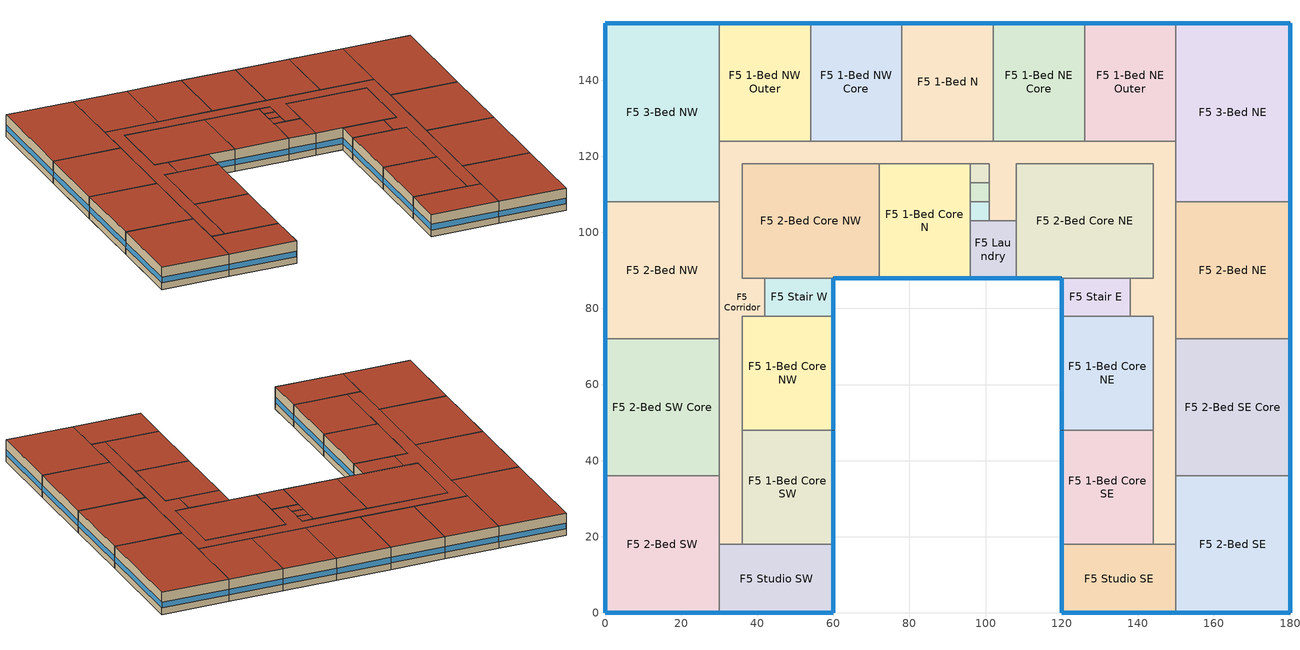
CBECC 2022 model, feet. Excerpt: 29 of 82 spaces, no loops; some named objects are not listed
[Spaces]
F5 1-Bed Core N
 floor inside (ResWoodFramedTypicalInteriorFloor): 96,118 96,88 72,88 72,118 z40
 wall outside (ResWoodWallU059): 72,88 96,88 z40:50
 wall to F5 Elevator S (WoodFramedInteriorWallU099): 96,103 96,108 z40:50
 wall to F5 Elevator N (WoodFramedInteriorWallU099): 96,113 96,118 z40:50
 wall to F5 2-Bed Core NW (WoodFramedInteriorWallU099): 72,118 72,88 z40:50
 wall to F5 Laundry (WoodFramedInteriorWallU099): 96,88 96,103 z40:50
 wall to F5 Corridor (WoodFramedInteriorWallU099): 96,118 72,118 z40:50
 wall to F5 Elevator Core (WoodFramedInteriorWallU099): 96,108 96,113 z40:50
 window (Res Fixed Window): 72.08,88 95.92,88 z42.95:45.47
 roof outside (WoodFramingAndOtherRoofU028): 96,88 96,118 72,118 72,88 z50
F5 Elevator S
 floor inside (ResWoodFramedTypicalInteriorFloor): 101,108 101,103 96,103 96,108 z40
 wall to F5 Corridor (WoodFramedInteriorWallU099): 101,103 101,108 z40:50
 wall to F5 Elevator Core (WoodFramedInteriorWallU099): 101,108 96,108 z40:50
 wall to F5 Laundry (WoodFramedInteriorWallU099): 96,103 101,103 z40:50
 roof outside (WoodFramingAndOtherRoofU028): 101,103 101,108 96,108 96,103 z50
F5 Elevator N
 floor inside (ResWoodFramedTypicalInteriorFloor): 101,118 101,113 96,113 96,118 z40
 wall to F5 Corridor (WoodFramedInteriorWallU099): 101,113 101,118 96,118 z40:50
 wall to F5 Elevator Core (WoodFramedInteriorWallU099): 96,113 101,113 z40:50
 roof outside (WoodFramingAndOtherRoofU028): 101,113 101,118 96,118 96,113 z50
F5 2-Bed Core NW
 floor inside (ResWoodFramedTypicalInteriorFloor): 72,118 72,88 36,88 36,118 z40
 wall outside (ResWoodWallU059): 60,88 72,88 z40:50
 wall to F5 Stair W (WoodFramedInteriorWallU099): 42,88 60,88 z40:50
 wall to F5 Corridor (WoodFramedInteriorWallU099): 72,118 36,118 36,88 42,88 z40:50
 window (Res Fixed Window): 60.08,88 71.92,88 z42.95:45.46
 roof outside (WoodFramingAndOtherRoofU028): 72,88 72,118 36,118 36,88 z50
F5 Laundry
 floor inside (ResWoodFramedTypicalInteriorFloor): 108,103 108,88 96,88 96,103 z40
 wall outside (ResWoodWallU059): 96,88 108,88 z40:50
 wall to F5 2-Bed Core NE (WoodFramedInteriorWallU099): 108,88 108,103 z40:50
 wall to F5 Corridor (WoodFramedInteriorWallU099): 108,103 101,103 z40:50
 window (Res Fixed Window): 96.08,88 107.92,88 z42.95:45.46
 roof outside (WoodFramingAndOtherRoofU028): 108,88 108,103 96,103 96,88 z50
F5 Corridor
 floor inside (ResWoodFramedTypicalInteriorFloor): 150,124 150,18 144,18 144,78 138,78 138,88 144,88 144,118 108,118 108,103 101,103 101,118 36,118 36,88 42,88 42,78 36,78 36,18 30,18 30,124 z40
 wall to F5 1-Bed Core NE (WoodFramedInteriorWallU099): 138,78 144,78 144,48 z40:50
 wall to F5 1-Bed Core NW (WoodFramedInteriorWallU099): 36,48 36,78 42,78 z40:50
 wall to F5 1-Bed Core SE (WoodFramedInteriorWallU099): 144,48 144,18 z40:50
 wall to F5 1-Bed Core SW (WoodFramedInteriorWallU099): 36,18 36,48 z40:50
 wall to F5 1-Bed N (WoodFramedInteriorWallU099): 102,124 78,124 z40:50
 wall to F5 1-Bed NE Core (WoodFramedInteriorWallU099): 126,124 102,124 z40:50
 wall to F5 1-Bed NE Outer (WoodFramedInteriorWallU099): 150,124 126,124 z40:50
 wall to F5 1-Bed NW Core (WoodFramedInteriorWallU099): 78,124 54,124 z40:50
 wall to F5 1-Bed NW Outer (WoodFramedInteriorWallU099): 54,124 30,124 z40:50
 wall to F5 2-Bed Core NE (WoodFramedInteriorWallU099): 108,103 108,118 144,118 144,88 138,88 z40:50
 wall to F5 2-Bed NE (WoodFramedInteriorWallU099): 150,72 150,108 z40:50
 wall to F5 2-Bed NW (WoodFramedInteriorWallU099): 30,108 30,72 z40:50
 wall to F5 2-Bed SE (WoodFramedInteriorWallU099): 150,18 150,36 z40:50
 wall to F5 2-Bed SE Core (WoodFramedInteriorWallU099): 150,36 150,72 z40:50
 wall to F5 2-Bed SW (WoodFramedInteriorWallU099): 30,36 30,18 z40:50
 wall to F5 2-Bed SW Core (WoodFramedInteriorWallU099): 30,72 30,36 z40:50
 wall to F5 3-Bed NE (WoodFramedInteriorWallU099): 150,108 150,124 z40:50
 wall to F5 3-Bed NW (WoodFramedInteriorWallU099): 30,124 30,108 z40:50
 wall to F5 Studio SW (WoodFramedInteriorWallU099): 30,18 36,18 z40:50
 wall to F5 Elevator Core (WoodFramedInteriorWallU099): 101,113 101,108 z40:50
 wall to F5 Stair E (WoodFramedInteriorWallU099): 138,88 138,78 z40:50
 wall to F5 Stair W (WoodFramedInteriorWallU099): 42,78 42,88 z40:50
 wall to F5 Studio SE (WoodFramedInteriorWallU099): 144,18 150,18 z40:50
 roof outside (WoodFramingAndOtherRoofU028): 150,18 150,124 30,124 30,18 36,18 36,78 42,78 42,88 36,88 36,118 101,118 101,103 108,103 108,118 144,118 144,88 138,88 138,78 144,78 144,18 z50
F5 Elevator Core
 floor inside (ResWoodFramedTypicalInteriorFloor): 101,113 101,108 96,108 96,113 z40
 roof outside (WoodFramingAndOtherRoofU028): 101,108 101,113 96,113 96,108 z50
F5 1-Bed Core NE
 floor inside (ResWoodFramedTypicalInteriorFloor): 144,78 144,48 120,48 120,78 z40
 wall outside (ResWoodWallU059): 120,78 120,48 z40:50
 wall to F5 1-Bed Core SE (WoodFramedInteriorWallU099): 120,48 144,48 z40:50
 wall to F5 Stair E (WoodFramedInteriorWallU099): 138,78 120,78 z40:50
 window (Res Fixed Window): 120,77.92 120,48.08 z42.95:45.47
 roof outside (WoodFramingAndOtherRoofU028): 144,48 144,78 120,78 120,48 z50
F5 1-Bed Core SE
 floor inside (ResWoodFramedTypicalInteriorFloor): 144,48 144,18 120,18 120,48 z40
 wall outside (ResWoodWallU059): 120,48 120,18 z40:50
 wall to F5 Studio SE (WoodFramedInteriorWallU099): 120,18 144,18 z40:50
 window (Res Fixed Window): 120,47.92 120,18.08 z42.95:45.47
 roof outside (WoodFramingAndOtherRoofU028): 144,18 144,48 120,48 120,18 z50
F5 Stair E
 floor inside (ResWoodFramedTypicalInteriorFloor): 138,88 138,78 120,78 120,88 z40
 wall outside (ResWoodWallU059): 120,88 120,78 z40:50
 wall to F5 2-Bed Core NE (WoodFramedInteriorWallU099): 138,88 120,88 z40:50
 window (Res Fixed Window): 120,87.92 120,78.08 z42.95:45.47
 roof outside (WoodFramingAndOtherRoofU028): 138,78 138,88 120,88 120,78 z50
F5 1-Bed Core NW
 floor inside (ResWoodFramedTypicalInteriorFloor): 60,78 60,48 36,48 36,78 z40
 wall outside (ResWoodWallU059): 60,48 60,78 z40:50
 wall to F5 Stair W (WoodFramedInteriorWallU099): 60,78 42,78 z40:50
 wall to F5 1-Bed Core SW (WoodFramedInteriorWallU099): 36,48 60,48 z40:50
 window (Res Fixed Window): 60,48.08 60,77.92 z42.95:45.47
 roof outside (WoodFramingAndOtherRoofU028): 60,48 60,78 36,78 36,48 z50
F5 Stair W
 floor inside (ResWoodFramedTypicalInteriorFloor): 60,88 60,78 42,78 42,88 z40
 wall outside (ResWoodWallU059): 60,78 60,88 z40:50
 window (Res Fixed Window): 60,78.08 60,87.92 z42.95:45.47
 roof outside (WoodFramingAndOtherRoofU028): 60,78 60,88 42,88 42,78 z50
F5 1-Bed Core SW
 floor inside (ResWoodFramedTypicalInteriorFloor): 60,48 60,18 36,18 36,48 z40
 wall outside (ResWoodWallU059): 60,18 60,48 z40:50
 wall to F5 Studio SW (WoodFramedInteriorWallU099): 36,18 60,18 z40:50
 window (Res Fixed Window): 60,18.08 60,47.92 z42.95:45.47
 roof outside (WoodFramingAndOtherRoofU028): 60,18 60,48 36,48 36,18 z50
F5 Studio SE
 floor inside (ResWoodFramedTypicalInteriorFloor): 150,18 150,0 120,0 120,18 z40
 wall outside (ResWoodWallU059): 120,18 120,0 150,0 z40:50
 wall to F5 2-Bed SE (WoodFramedInteriorWallU099): 150,0 150,18 z40:50
 window (Res Fixed Window): 120.08,0 149.92,0 / 120,17.92 120,0.08 z42.95:45.47
 roof outside (WoodFramingAndOtherRoofU028): 150,0 150,18 120,18 120,0 z50
F5 Studio SW
 floor inside (ResWoodFramedTypicalInteriorFloor): 60,18 60,0 30,0 30,18 z40
 wall outside (ResWoodWallU059): 30,0 60,0 60,18 z40:50
 wall to F5 2-Bed SW (WoodFramedInteriorWallU099): 30,18 30,0 z40:50
 window (Res Fixed Window): 30.08,0 59.92,0 / 60,0.08 60,17.92 z42.95:45.47
 roof outside (WoodFramingAndOtherRoofU028): 60,0 60,18 30,18 30,0 z50
F5 1-Bed N
 floor inside (ResWoodFramedTypicalInteriorFloor): 102,155 102,124 78,124 78,155 z40
 wall outside (ResWoodWallU059): 102,155 78,155 z40:50
 wall to F5 1-Bed NE Core (WoodFramedInteriorWallU099): 102,124 102,155 z40:50
 wall to F5 1-Bed NW Core (WoodFramedInteriorWallU099): 78,155 78,124 z40:50
 window (Res Fixed Window): 101.92,155 78.08,155 z42.95:45.47
 roof outside (WoodFramingAndOtherRoofU028): 102,124 102,155 78,155 78,124 z50
F5 1-Bed NE Core
 floor inside (ResWoodFramedTypicalInteriorFloor): 126,155 126,124 102,124 102,155 z40
 wall outside (ResWoodWallU059): 126,155 102,155 z40:50
 wall to F5 1-Bed NE Outer (WoodFramedInteriorWallU099): 126,124 126,155 z40:50
 window (Res Fixed Window): 125.92,155 102.08,155 z42.95:45.47
 roof outside (WoodFramingAndOtherRoofU028): 126,124 126,155 102,155 102,124 z50
F5 1-Bed NW Core
 floor inside (ResWoodFramedTypicalInteriorFloor): 78,155 78,124 54,124 54,155 z40
 wall outside (ResWoodWallU059): 78,155 54,155 z40:50
 wall to F5 1-Bed NW Outer (WoodFramedInteriorWallU099): 54,155 54,124 z40:50
 window (Res Fixed Window): 77.92,155 54.08,155 z42.95:45.47
 roof outside (WoodFramingAndOtherRoofU028): 78,124 78,155 54,155 54,124 z50
F5 1-Bed NE Outer
 floor inside (ResWoodFramedTypicalInteriorFloor): 150,155 150,124 126,124 126,155 z40
 wall outside (ResWoodWallU059): 150,155 126,155 z40:50
 wall to F5 3-Bed NE (WoodFramedInteriorWallU099): 150,124 150,155 z40:50
 window (Res Fixed Window): 149.92,155 126.08,155 z42.95:45.47
 roof outside (WoodFramingAndOtherRoofU028): 150,124 150,155 126,155 126,124 z50
F5 3-Bed NE
 floor inside (ResWoodFramedTypicalInteriorFloor): 180,155 180,108 150,108 150,155 z40
 wall outside (ResWoodWallU059): 180,108 180,155 150,155 z40:50
 wall to F5 2-Bed NE (WoodFramedInteriorWallU099): 150,108 180,108 z40:50
 window (Res Fixed Window): 180,108.08 180,154.92 / 179.92,155 150.08,155 z42.95:45.47
 roof outside (WoodFramingAndOtherRoofU028): 180,108 180,155 150,155 150,108 z50
F5 1-Bed NW Outer
 floor inside (ResWoodFramedTypicalInteriorFloor): 54,155 54,124 30,124 30,155 z40
 wall outside (ResWoodWallU059): 54,155 30,155 z40:50
 wall to F5 3-Bed NW (WoodFramedInteriorWallU099): 30,155 30,124 z40:50
 window (Res Fixed Window): 53.92,155 30.08,155 z42.95:45.47
 roof outside (WoodFramingAndOtherRoofU028): 54,124 54,155 30,155 30,124 z50
F5 3-Bed NW
 floor inside (ResWoodFramedTypicalInteriorFloor): 30,155 30,108 0,108 0,155 z40
 wall outside (ResWoodWallU059): 30,155 0,155 0,108 z40:50
 wall to F5 2-Bed NW (WoodFramedInteriorWallU099): 0,108 30,108 z40:50
 window (Res Fixed Window): 29.92,155 0.08,155 / 0,154.92 0,108.08 z42.95:45.47
 roof outside (WoodFramingAndOtherRoofU028): 30,108 30,155 0,155 0,108 z50
F5 2-Bed Core NE
 floor inside (ResWoodFramedTypicalInteriorFloor): 144,118 144,88 108,88 108,118 z40
 wall outside (ResWoodWallU059): 108,88 120,88 z40:50
 window (Res Fixed Window): 108.08,88 119.92,88 z42.95:45.46
 roof outside (WoodFramingAndOtherRoofU028): 144,88 144,118 108,118 108,88 z50
F5 2-Bed NE
 floor inside (ResWoodFramedTypicalInteriorFloor): 180,108 180,72 150,72 150,108 z40
 wall outside (ResWoodWallU059): 180,72 180,108 z40:50
 wall to F5 2-Bed SE Core (WoodFramedInteriorWallU099): 150,72 180,72 z40:50
 window (Res Fixed Window): 180,72.08 180,107.92 z42.95:45.47
 roof outside (WoodFramingAndOtherRoofU028): 180,72 180,108 150,108 150,72 z50
F5 2-Bed SE Core
 floor inside (ResWoodFramedTypicalInteriorFloor): 180,72 180,36 150,36 150,72 z40
 wall outside (ResWoodWallU059): 180,36 180,72 z40:50
 wall to F5 2-Bed SE (WoodFramedInteriorWallU099): 150,36 180,36 z40:50
 window (Res Fixed Window): 180,36.08 180,71.92 z42.95:45.47
 roof outside (WoodFramingAndOtherRoofU028): 180,36 180,72 150,72 150,36 z50
F5 2-Bed NW
 floor inside (ResWoodFramedTypicalInteriorFloor): 30,108 30,72 0,72 0,108 z40
 wall outside (ResWoodWallU059): 0,108 0,72 z40:50
 wall to F5 2-Bed SW Core (WoodFramedInteriorWallU099): 0,72 30,72 z40:50
 window (Res Fixed Window): 0,107.92 0,72.08 z42.95:45.47
 roof outside (WoodFramingAndOtherRoofU028): 30,72 30,108 0,108 0,72 z50
F5 2-Bed SW Core
 floor inside (ResWoodFramedTypicalInteriorFloor): 30,72 30,36 0,36 0,72 z40
 wall outside (ResWoodWallU059): 0,72 0,36 z40:50
 wall to F5 2-Bed SW (WoodFramedInteriorWallU099): 0,36 30,36 z40:50
 window (Res Fixed Window): 0,71.92 0,36.08 z42.95:45.47
 roof outside (WoodFramingAndOtherRoofU028): 30,36 30,72 0,72 0,36 z50
F5 2-Bed SE
 floor inside (ResWoodFramedTypicalInteriorFloor): 180,36 180,0 150,0 150,36 z40
 wall outside (ResWoodWallU059): 150,0 180,0 180,36 z40:50
 window (Res Fixed Window): 180,0.08 180,35.92 / 150.08,0 179.92,0 z42.95:45.47
 roof outside (WoodFramingAndOtherRoofU028): 180,0 180,36 150,36 150,0 z50
F5 2-Bed SW
 floor inside (ResWoodFramedTypicalInteriorFloor): 30,36 30,0 0,0 0,36 z40
 wall outside (ResWoodWallU059): 0,36 0,0 30,0 z40:50
 window (Res Fixed Window): 0,35.92 0,0.08 / 0.08,0 29.92,0 z42.95:45.47
 roof outside (WoodFramingAndOtherRoofU028): 30,0 30,36 0,36 0,0 z50
[Proj]
Mid-Rise Mixed-Use (5-story): Ruleset=CA 2022 Nonresidential, Vers. 1.0 Alpha (T24N_2022.bin); GasType=NaturalGas; CliZn=ClimateZone6; WeatherStation=CTZ06S22A; HVACAutoSizing=0; UseExcptDsgnModel=0; AutoHardSizeAirFlowPerSqFt=0.58278; AutoHardSizeAirFlowPerTon=449.489; RunTitle=Mid-Rise Mixed-Use (5-story); AnalysisType=Title24ProposedOnly; DebugScreen=1
[Bldg]
Building 1: BldgAz=0; AboveGrdStoryCnt=5
[Mat]
Name | CodeCat | CodeItem | FrmMat | FrmConfig | FrmDepth | CavityIns
Gypsum Board - 1/2 in. | Bldg Board and Siding | Gypsum Board - 1/2 in.
Gypsum Board - 5/8 in. | Bldg Board and Siding | Gypsum Board - 5/8 in.
Stucco - 7/8 in. | Plastering Materials | Stucco - 7/8 in.
Carpet - 3/4 in. | Finish Materials | Carpet - 3/4 in.
Plywood - 5/8 in. | Bldg Board and Siding | Plywood - 5/8 in.
Compliance Insulation R1.54 | Insulation Board | Compliance Insulation R1.54
WoodFrameWall16inOC R11.25 | Composite |  | Wood | Wall16inOC | 3_5In | 11.25
WoodRoof16OCCavInsR38 | Composite |  | Wood | Roof16inOC | 7_25In | 38
Building Paper - 1/16 in. | Building Membrane | Building Paper - 1/16 in.
Fiberboard sheathing - 1/2 in. | Bldg Board and Siding | Fiberboard sheathing - 1/2 in.
Roofing felt - 1/8 in. | Building Membrane | Roofing felt - 1/8 in.
WoodFloor16inOCCavInsR0 | Composite |  | Wood | Floor16inOC | 5_5In
WoodFrameWall16inOCCavInsR5 | Composite |  | Wood | Wall16inOC | 5_5In | 5
[ConsAssm]
Name | SpecMthd | ExtRoughness | MatRef[1] | MatRef[2] | MatRef[3] | MatRef[4] | MatRef[5] | CompatibleSurfType
ResWoodWallU059 | Layers | Smooth | Stucco - 7/8 in. | Plywood - 5/8 in. | Compliance Insulation R1.54 | WoodFrameWall16inOCCavInsR5 | Gypsum Board - 5/8 in.
WoodFramedInteriorWallU099 | Layers | MediumSmooth | Gypsum Board - 1/2 in. | WoodFrameWall16inOC R11.25 | Gypsum Board - 1/2 in.
WoodFramingAndOtherRoofU028 |  |  | Roofing felt - 1/8 in. | Building Paper - 1/16 in. | Fiberboard sheathing - 1/2 in. | Gypsum Board - 1/2 in. | WoodRoof16OCCavInsR38 | Roof
ResWoodFramedTypicalInteriorFloor |  |  | Gypsum Board - 1/2 in. | WoodFloor16inOCCavInsR0 | Plywood - 5/8 in. | Carpet - 3/4 in. |  | InteriorFloor
[FenCons]
Res Fixed Window: FenProdType=FixedWindow; SHGC=0.25; UFactor=0.36; VT=0.42
[Story]
Building Story Residential Floor 5
[Spc] Story=Building Story Residential Floor 5
F5 1-Bed Core N: ThrmlZnRef=Thermal Zone: F5 1-Bed Core N; Vol=7200; SpcFuncDefaultsRef=Residential Space; DwellingUnitTypeCnt[2]=1; ResSpcDHWFeaturesRef[2]=F5 1-Bed Core N rsd1
F5 1-Bed Core NE: ThrmlZnRef=Thermal Zone: F5 1-Bed Core East; Vol=7200; SpcFuncDefaultsRef=Residential Space; DwellingUnitTypeCnt[2]=1; ResSpcDHWFeaturesRef[2]=F5 1-Bed Core NE rsd1
F5 1-Bed Core NW: ThrmlZnRef=Thermal Zone: F5 1-Bed Core West; Vol=7200; SpcFuncDefaultsRef=Residential Space; DwellingUnitTypeCnt[2]=1; ResSpcDHWFeaturesRef[2]=F5 1-Bed Core NW rsd1
F5 1-Bed Core SE: ThrmlZnRef=Thermal Zone: F5 1-Bed Core East; Vol=7200; SpcFuncDefaultsRef=Residential Space; DwellingUnitTypeCnt[2]=1; ResSpcDHWFeaturesRef[2]=F5 1-Bed Core SE rsd1
F5 1-Bed Core SW: ThrmlZnRef=Thermal Zone: F5 1-Bed Core West; Vol=7200; SpcFuncDefaultsRef=Residential Space; DwellingUnitTypeCnt[2]=1; ResSpcDHWFeaturesRef[2]=F5 1-Bed Core SW rsd1
F5 1-Bed N: ThrmlZnRef=Thermal Zone: F5 1-Bed North CU-2; Vol=7440; SpcFuncDefaultsRef=Residential Space; DwellingUnitTypeCnt[2]=1; ResSpcDHWFeaturesRef[2]=F5 1-Bed N rsd1
F5 1-Bed NE Core: ThrmlZnRef=Thermal Zone: F5 1-Bed North CU-2; Vol=7440; SpcFuncDefaultsRef=Residential Space; DwellingUnitTypeCnt[2]=1; ResSpcDHWFeaturesRef[2]=F5 1-Bed NE Core rsd1
F5 1-Bed NE Outer: ThrmlZnRef=Thermal Zone: F5 1-Bed North CU-2; Vol=7440; SpcFuncDefaultsRef=Residential Space; DwellingUnitTypeCnt[2]=1; ResSpcDHWFeaturesRef[2]=F5 1-Bed NE Outer rsd1
F5 1-Bed NW Core: ThrmlZnRef=Thermal Zone: F5 1-Bed North CU-1; Vol=7440; SpcFuncDefaultsRef=Residential Space; DwellingUnitTypeCnt[2]=1; ResSpcDHWFeaturesRef[2]=F5 1-Bed NW Core rsd1
F5 1-Bed NW Outer: ThrmlZnRef=Thermal Zone: F5 1-Bed North CU-1; Vol=7440; SpcFuncDefaultsRef=Residential Space; DwellingUnitTypeCnt[2]=1; ResSpcDHWFeaturesRef[2]=F5 1-Bed NW Outer rsd1
F5 2-Bed Core NE: ThrmlZnRef=Thermal Zone: F5 2-Bed Core NE; Vol=10800; SpcFuncDefaultsRef=Residential Space; DwellingUnitTypeCnt[3]=1; ResSpcDHWFeaturesRef[3]=F5 2-Bed Core NE rsd2
F5 2-Bed Core NW: ThrmlZnRef=Thermal Zone: F5 2-Bed Core NW; Vol=10800; SpcFuncDefaultsRef=Residential Space; DwellingUnitTypeCnt[3]=1; ResSpcDHWFeaturesRef[3]=F5 2-Bed Core NW rsd2
F5 2-Bed NE: ThrmlZnRef=Thermal Zone: F5 2-Bed East; Vol=10800; SpcFuncDefaultsRef=Residential Space; DwellingUnitTypeCnt[3]=1; ResSpcDHWFeaturesRef[3]=F5 2-Bed NE rsd2
F5 2-Bed NW: ThrmlZnRef=Thermal Zone: F5 2-Bed West; Vol=10800; SpcFuncDefaultsRef=Residential Space; DwellingUnitTypeCnt[3]=1; ResSpcDHWFeaturesRef[3]=F5 2-Bed NW rsd2
F5 2-Bed SE: ThrmlZnRef=Thermal Zone: F5 2-Bed East; Vol=10800; SpcFuncDefaultsRef=Residential Space; DwellingUnitTypeCnt[3]=1; ResSpcDHWFeaturesRef[3]=F5 2-Bed SE rsd2
F5 2-Bed SE Core: ThrmlZnRef=Thermal Zone: F5 2-Bed East; Vol=10800; SpcFuncDefaultsRef=Residential Space; DwellingUnitTypeCnt[3]=1; ResSpcDHWFeaturesRef[3]=F5 2-Bed SE Core rsd2
F5 2-Bed SW: ThrmlZnRef=Thermal Zone: F5 2-Bed West; Vol=10800; SpcFuncDefaultsRef=Residential Space; DwellingUnitTypeCnt[3]=1; ResSpcDHWFeaturesRef[3]=F5 2-Bed SW rsd2
F5 2-Bed SW Core: ThrmlZnRef=Thermal Zone: F5 2-Bed West; Vol=10800; SpcFuncDefaultsRef=Residential Space; DwellingUnitTypeCnt[3]=1; ResSpcDHWFeaturesRef[3]=F5 2-Bed SW Core rsd2
F5 3-Bed NE: ThrmlZnRef=Thermal Zone: F5 3-Bed NE; Vol=14100; SpcFuncDefaultsRef=Residential Space; DwellingUnitTypeCnt[4]=1; ResSpcDHWFeaturesRef[4]=F5 3-Bed NE rsd3
F5 3-Bed NW: ThrmlZnRef=Thermal Zone: F5 3-Bed NW; Vol=14100; SpcFuncDefaultsRef=Residential Space; DwellingUnitTypeCnt[4]=1; ResSpcDHWFeaturesRef[4]=F5 3-Bed NW rsd3
F5 Corridor: ThrmlZnRef=Thermal Zone: F5 Corridor; Vol=21450; CondgType=DirectlyConditioned; SpcFunc=Corridor Area; OccSensorCtrl=1
F5 Elevator Core; F5 Elevator N; F5 Elevator S: ThrmlZnRef=Thermal Zone: F5 Corridor; Vol=250; SpcFuncDefaultsRef=Elevator; CondgType=IndirectlyConditioned
F5 Laundry: ThrmlZnRef=Thermal Zone: F5 Corridor; Vol=1800; CondgType=IndirectlyConditioned; SpcFunc=Laundry Area; SHWFluidSegRef=DHW Supply Gas
F5 Stair E; F5 Stair W: ThrmlZnRef=Thermal Zone: F5 Corridor; Vol=1800; CondgType=DirectlyConditioned; SpcFunc=Stairwell; OccSensorCtrl=1
F5 Studio SE: ThrmlZnRef=Thermal Zone: F5 Studio SE; Vol=5400; SpcFuncDefaultsRef=Residential Space; DwellingUnitTypeCnt[1]=1; ResSpcDHWFeaturesRef[1]=F5 Studio SE rsd0
F5 Studio SW: ThrmlZnRef=Thermal Zone: F5 Studio SW; Vol=5400; SpcFuncDefaultsRef=Residential Space; DwellingUnitTypeCnt[1]=1; ResSpcDHWFeaturesRef[1]=F5 Studio SW rsd0
[ThrmlZn] Type=Conditioned
Name | HVACZnCnt | PriAirCondgSysRef[1] | VentSysRef | ExhSrc
Thermal Zone: F5 1-Bed North CU-2 | 3 | ZnSys F5 1-Bed North CU-2 | Bal F5 1-Bed North CU-2 | VentilationSystem
Thermal Zone: F5 2-Bed Core NW | 1 | ZnSys F5 2-Bed Core NW | Bal F5 2-Bed Core NW | VentilationSystem
Thermal Zone: F5 1-Bed North CU-1 | 2 | ZnSys F5 1-Bed North CU-1 | Bal F5 1-Bed North CU-1 | VentilationSystem
Thermal Zone: F5 2-Bed Core NE | 1 | ZnSys F5 2-Bed Core NE | Bal F5 2-Bed Core NE | VentilationSystem
Thermal Zone: F5 1-Bed Core N |  | ZnSys F5 1-Bed Core N | Bal F5 1-Bed Core N | VentilationSystem
Thermal Zone: F5 1-Bed Core West | 2 | ZnSys F5 1-Bed Core West | Bal F5 1-Bed Core West | VentilationSystem
Thermal Zone: F5 1-Bed Core East | 2 | ZnSys F5 1-Bed Core East | Bal F5 1-Bed Core East | VentilationSystem
Thermal Zone: F5 2-Bed East | 3 | ZnSys F5 2-Bed East | Bal F5 2-Bed East | VentilationSystem
Thermal Zone: F5 2-Bed West | 3 | ZnSys F5 2-Bed West | Bal F5 2-Bed West | VentilationSystem
Thermal Zone: F5 3-Bed NE |  | ZnSys F5 3-Bed NE | Bal F5 3-Bed NE | VentilationSystem
Thermal Zone: F5 3-Bed NW |  | ZnSys F5 3-Bed NW | Bal F5 3-Bed NW | VentilationSystem
Thermal Zone: F5 Studio SE |  | ZnSys F5 Studio SE | Bal F5 Studio SE | VentilationSystem
Thermal Zone: F5 Studio SW |  | ZnSys F5 Studio SW | Bal F5 Studio SW | VentilationSystem
Thermal Zone: F5 Corridor
[SpcFuncDefaults]
Name | SpcFunc | ResDHWSysRef | VentSpcFunc | SHWFluidSegRef
Residential Space | High-Rise Residential Living Spaces | Residential DHW System
Elevator | Electrical, Mechanical, Telephone Rooms |  | General - Unoccupied | DHW Supply Elec
